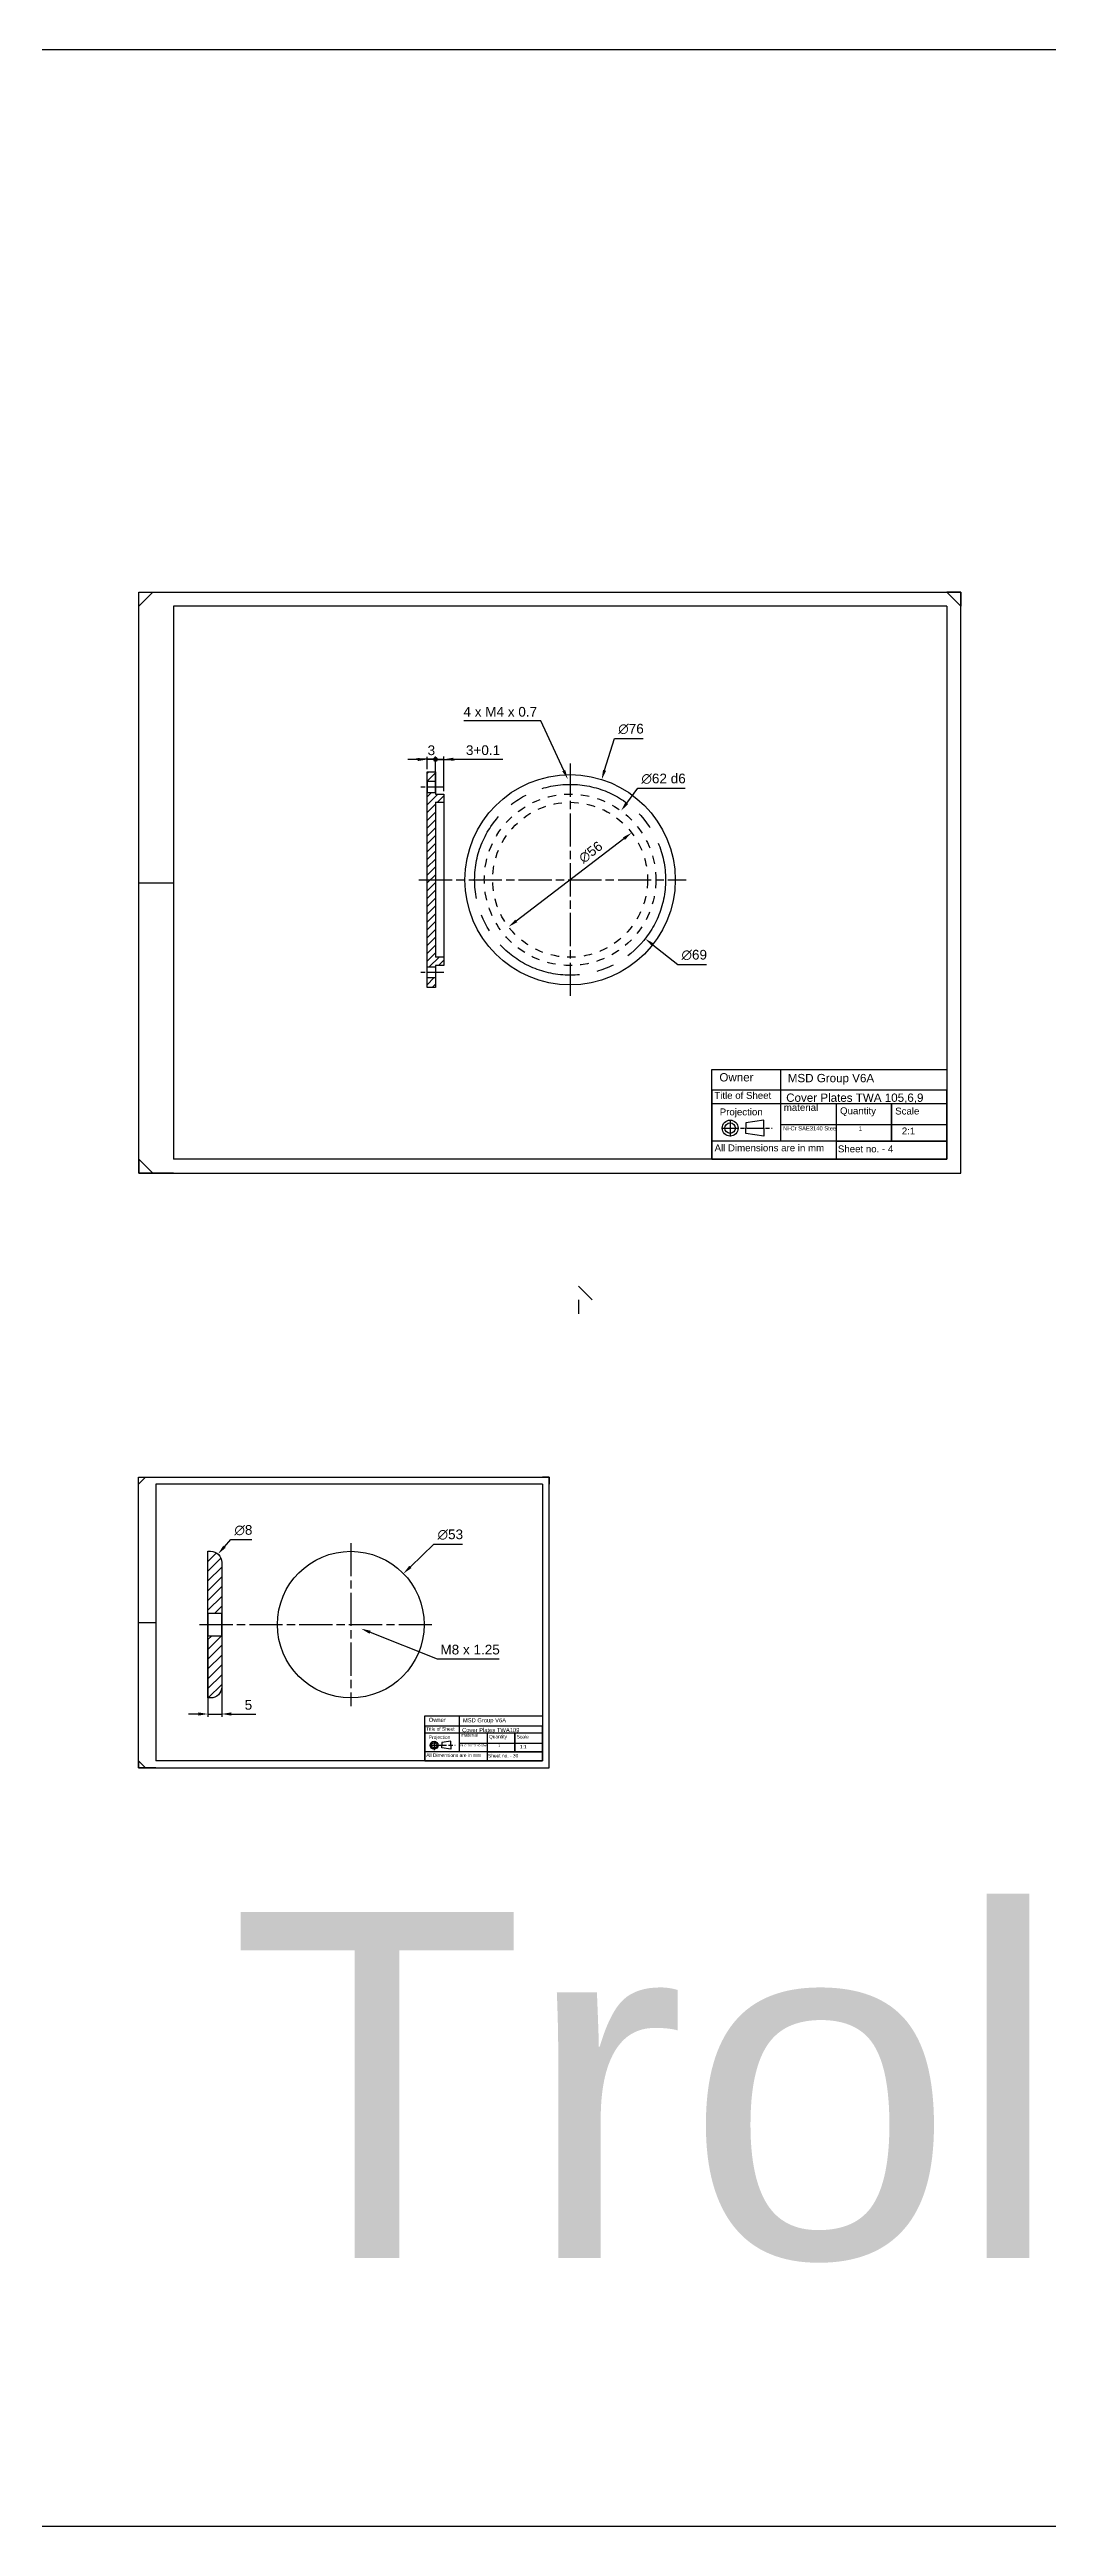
# Model space of a CAD drawing. Header units: millimetres. Extents: x -15074 to 21675, y -7568 to 6574.
# Drawn here: x -5757 to -5396, y 2979 to 3874 of the extents above; entities that cross this region are included whole.
import ezdxf

# ---------------------------------------------------------------- set-up
doc = ezdxf.new("R2010")
doc.units = ezdxf.units.MM
for name, pattern in [('AM_ISO08W050', [18, 12, -1.5, 3, -1.5]), ('AM_ISO08W050x2', [9, 6, -0.75, 1.5, -0.75]), ('CENTER', [50.8, 31.75, -6.35, 6.35, -6.35]), ('Dashed', [2, 1, -1])]:
    doc.linetypes.add(name, pattern=pattern)
for name, color, linetype, lineweight in [('AM_5', 250, 'Continuous', 25), ('AM_7', 142, 'AM_ISO08W050', 25), ('AM_8', 1, 'Continuous', 25)]:
    doc.layers.add(name, color=color, linetype=linetype, lineweight=lineweight)
doc.styles.get("Standard").update_dxf_attribs({"font": 'arial.ttf'})
doc.dimstyles.new('AM_ISO$0', dxfattribs={"dimtxt": 3.5, "dimasz": 3.5, "dimexe": 1, "dimexo": 1, "dimgap": 1.5, "dimtad": 1, "dimdsep": 46, "dimtxsty": 'Standard', "dimcen": 0, "dimclrd": 256, "dimclre": 256, "dimclrt": 250, "dimadec": 0, "dimazin": 2, "dimtp": 0.1, "dimtm": 0.1, "dimtfac": 0.71, "dimtdec": 3, "dimtmove": 0, "dimatfit": 3, "dimfxl": 1, "dimlwd": -1, "dimlwe": -1, "dimarcsym": 1})
doc.dimstyles.new('AM_ISO$3', dxfattribs={"dimtxt": 3.5, "dimasz": 3.5, "dimexe": 1, "dimexo": 1, "dimgap": 1.5, "dimtad": 1, "dimtoh": 1, "dimdsep": 46, "dimtxsty": 'Standard', "dimcen": 0, "dimclrd": 256, "dimclre": 256, "dimclrt": 250, "dimadec": 0, "dimazin": 2, "dimtp": 0.1, "dimtm": 0.1, "dimtfac": 0.71, "dimtdec": 3, "dimtofl": 0, "dimtmove": 0, "dimatfit": 0, "dimfxl": 1, "dimlwd": -1, "dimlwe": -1, "dimarcsym": 1})
pattern_1 = [(45, (49.8003, 1015.802), (-1.41421356, 1.41421356), [])]
pattern_2 = [(45, (-29.469, 827.8364), (-1.767767, 1.767767), [])]

# ---------------------------------------------------------------- blocks, each defined once
blk = doc.blocks.new('*D337')
at = {"layer": 'AM_5', "linetype": 'ByBlock', "transparency": 16777216}
for p, q in [((-5556.85, 3613.66), (-5553.22, 3625.2)), ((-5553.22, 3625.2), (-5542.9, 3625.2))]:
    blk.add_line(p, q, dxfattribs=at)
at = {"layer": 'AM_5', "transparency": 16777216}
blk.add_solid([(-5557.41, 3613.84), (-5556.3, 3613.49), (-5557.9, 3610.33)], dxfattribs=at)
at = {"layer": 'Defpoints', "color": 0, "transparency": 16777216}
for p in [(-5557.9, 3610.33), (-5580.74, 3537.84)]:
    blk.add_point(p, dxfattribs=at)
at = {"layer": 'AM_5', "color": 250, "transparency": 16777216, "insert": (-5547.31, 3628.59), "char_height": 3.5, "attachment_point": 5}
blk.add_mtext('∅76', dxfattribs=at)
blk = doc.blocks.new('*D339')
at = {"layer": 'AM_5', "linetype": 'ByBlock', "transparency": 16777216}
for p, q in [((-5627.05, 3325.7), (-5618.52, 3333.96)), ((-5618.52, 3333.96), (-5608.2, 3333.96))]:
    blk.add_line(p, q, dxfattribs=at)
at = {"layer": 'AM_5', "transparency": 16777216}
blk.add_solid([(-5627.45, 3326.12), (-5626.64, 3325.28), (-5629.56, 3323.26)], dxfattribs=at)
at = {"layer": 'Defpoints', "color": 0, "transparency": 16777216}
for p in [(-5629.56, 3323.26), (-5667.62, 3286.38)]:
    blk.add_point(p, dxfattribs=at)
at = {"layer": 'AM_5', "color": 250, "transparency": 16777216, "insert": (-5612.61, 3337.34), "char_height": 3.5, "attachment_point": 5}
blk.add_mtext('∅53', dxfattribs=at)
blk = doc.blocks.new('*D340')
at = {"layer": 'AM_5', "linetype": 'ByBlock', "transparency": 16777216}
blk.add_line((-5588.78, 3559.2), (-5549.86, 3588.96), dxfattribs=at)
at = {"layer": 'AM_5', "transparency": 16777216}
for points in [[(-5550.21, 3589.43), (-5549.51, 3588.5), (-5547.08, 3591.09)], [(-5589.14, 3559.66), (-5588.43, 3558.74), (-5591.56, 3557.07)]]:
    blk.add_solid(points, dxfattribs=at)
at = {"layer": 'Defpoints', "color": 0, "transparency": 16777216}
for p in [(-5547.08, 3591.09), (-5591.56, 3557.07)]:
    blk.add_point(p, dxfattribs=at)
at = {"layer": 'AM_5', "color": 250, "transparency": 16777216, "insert": (-5561.87, 3584.04), "char_height": 3.5, "attachment_point": 5, "rotation": 37.40313}
blk.add_mtext('∅56', dxfattribs=at)
blk = doc.blocks.new('*D343')
at = {"layer": 'AM_5', "linetype": 'ByBlock', "transparency": 16777216}
for p, q in [((-5548.81, 3601.82), (-5544.84, 3607.2)), ((-5544.84, 3607.2), (-5527.72, 3607.2))]:
    blk.add_line(p, q, dxfattribs=at)
at = {"layer": 'AM_5', "transparency": 16777216}
blk.add_solid([(-5549.28, 3602.17), (-5548.34, 3601.48), (-5550.89, 3599.01)], dxfattribs=at)
at = {"layer": 'Defpoints', "color": 0, "transparency": 16777216}
for p in [(-5550.89, 3599.01), (-5587.75, 3549.15)]:
    blk.add_point(p, dxfattribs=at)
at = {"layer": 'AM_5', "color": 250, "transparency": 16777216, "insert": (-5535.53, 3610.59), "char_height": 3.5, "attachment_point": 5}
blk.add_mtext('∅62{}{\\C250; d6}', dxfattribs=at)
blk = doc.blocks.new('*D344')
at = {"layer": 'AM_5', "linetype": 'ByBlock', "transparency": 16777216}
for p, q in [((-5579.88, 3631.5), (-5607.73, 3631.5)), ((-5571.62, 3613.58), (-5579.88, 3631.5))]:
    blk.add_line(p, q, dxfattribs=at)
at = {"layer": 'AM_5', "transparency": 16777216}
blk.add_solid([(-5571.09, 3613.82), (-5572.15, 3613.33), (-5570.16, 3610.4)], dxfattribs=at)
at = {"layer": 'Defpoints', "color": 0, "transparency": 16777216}
for p in [(-5570.16, 3610.4), (-5568.49, 3606.76)]:
    blk.add_point(p, dxfattribs=at)
at = {"layer": 'AM_5', "color": 250, "transparency": 16777216, "insert": (-5594.55, 3634.79), "char_height": 3.5, "attachment_point": 5}
blk.add_mtext('4 x M4 x 0.7', dxfattribs=at)
blk = doc.blocks.new('GENDOT')
blk.add_line((0, 0), (-1, 0))
at = {"const_width": 0.25}
blk.add_lwpolyline([(-0.125, 0, 1), (0.125, 0, 1)], format="xyb", close=True, dxfattribs=at)
blk = doc.blocks.new('*D345')
at = {"layer": 'AM_5', "linetype": 'ByBlock', "transparency": 16777216}
for p, q in [((-5621.47, 3617.63), (-5624.97, 3617.63)), ((-5617.97, 3606.08), (-5617.97, 3618.63)), ((-5617.97, 3617.63), (-5614.97, 3617.63)), ((-5614.97, 3606.08), (-5614.97, 3618.63)), ((-5611.47, 3617.63), (-5593.65, 3617.63))]:
    blk.add_line(p, q, dxfattribs=at)
at = {"layer": 'AM_5', "transparency": 16777216}
blk.add_solid([(-5611.47, 3618.22), (-5611.47, 3617.05), (-5614.97, 3617.63)], dxfattribs=at)
at = {"layer": 'Defpoints', "color": 0, "transparency": 16777216}
for p in [(-5617.97, 3617.63), (-5617.97, 3605.08), (-5614.97, 3605.08)]:
    blk.add_point(p, dxfattribs=at)
at = {"layer": 'AM_5', "transparency": 16777216, "xscale": 3.5, "yscale": 3.5, "zscale": 3.5}
blk.add_blockref('GENDOT', (-5617.97, 3617.63), dxfattribs=at)
at = {"layer": 'AM_5', "color": 250, "transparency": 16777216, "insert": (-5600.79, 3620.92), "char_height": 3.5, "attachment_point": 5}
blk.add_mtext('3+0.1', dxfattribs=at)
blk = doc.blocks.new('*D346')
at = {"layer": 'AM_5', "linetype": 'ByBlock', "transparency": 16777216}
for p, q in [((-5624.47, 3617.58), (-5627.97, 3617.58)), ((-5620.97, 3614.08), (-5620.97, 3618.58)), ((-5617.97, 3617.58), (-5620.97, 3617.58)), ((-5617.97, 3606.08), (-5617.97, 3618.58)), ((-5614.47, 3617.58), (-5610.97, 3617.58))]:
    blk.add_line(p, q, dxfattribs=at)
at = {"layer": 'AM_5', "transparency": 16777216}
blk.add_solid([(-5624.47, 3618.17), (-5624.47, 3617), (-5620.97, 3617.58)], dxfattribs=at)
at = {"layer": 'Defpoints', "color": 0, "transparency": 16777216}
for p in [(-5620.97, 3617.58), (-5620.97, 3613.08), (-5617.97, 3605.08)]:
    blk.add_point(p, dxfattribs=at)
at = {"layer": 'AM_5', "transparency": 16777216, "xscale": 3.5, "yscale": 3.5, "zscale": 3.5, "rotation": 180}
blk.add_blockref('GENDOT', (-5617.97, 3617.58), dxfattribs=at)
at = {"layer": 'AM_5', "color": 250, "transparency": 16777216, "insert": (-5619.47, 3620.87), "char_height": 3.5, "attachment_point": 5}
blk.add_mtext('3', dxfattribs=at)
blk = doc.blocks.new('*D351')
at = {"layer": 'AM_5', "linetype": 'ByBlock', "transparency": 16777216}
for p, q in [((-5641.62, 3302.06), (-5617.42, 3292.47)), ((-5617.42, 3292.47), (-5595.01, 3292.47))]:
    blk.add_line(p, q, dxfattribs=at)
at = {"layer": 'AM_5', "transparency": 16777216}
blk.add_solid([(-5641.4, 3302.6), (-5641.83, 3301.52), (-5644.87, 3303.35)], dxfattribs=at)
at = {"layer": 'Defpoints', "color": 0, "transparency": 16777216}
for p in [(-5652.31, 3306.3), (-5644.87, 3303.35)]:
    blk.add_point(p, dxfattribs=at)
at = {"layer": 'AM_5', "color": 250, "transparency": 16777216, "insert": (-5605.46, 3295.76), "char_height": 3.5, "attachment_point": 5}
blk.add_mtext('M8 x 1.25', dxfattribs=at)
blk = doc.blocks.new('*D352')
at = {"layer": 'AM_5', "linetype": 'ByBlock', "transparency": 16777216}
for p, q in [((-5694.27, 3332.94), (-5691.96, 3335.57)), ((-5691.96, 3335.57), (-5684.35, 3335.57))]:
    blk.add_line(p, q, dxfattribs=at)
at = {"layer": 'AM_5', "transparency": 16777216}
blk.add_solid([(-5694.71, 3333.33), (-5693.84, 3332.56), (-5696.59, 3330.32)], dxfattribs=at)
at = {"layer": 'Defpoints', "color": 0, "transparency": 16777216}
for p in [(-5701.89, 3324.32), (-5696.59, 3330.32)]:
    blk.add_point(p, dxfattribs=at)
at = {"layer": 'AM_5', "color": 250, "transparency": 16777216, "insert": (-5687.4, 3338.95), "char_height": 3.5, "attachment_point": 5}
blk.add_mtext('∅8', dxfattribs=at)
blk = doc.blocks.new('*D353')
at = {"layer": 'AM_5', "linetype": 'ByBlock', "transparency": 16777216}
for p, q in [((-5539.43, 3550.61), (-5530.36, 3543.49)), ((-5530.36, 3543.49), (-5520.03, 3543.49))]:
    blk.add_line(p, q, dxfattribs=at)
at = {"layer": 'AM_5', "transparency": 16777216}
blk.add_solid([(-5539.07, 3551.07), (-5539.79, 3550.16), (-5542.19, 3552.78)], dxfattribs=at)
at = {"layer": 'Defpoints', "color": 0, "transparency": 16777216}
for p in [(-5596.46, 3595.39), (-5542.19, 3552.78)]:
    blk.add_point(p, dxfattribs=at)
at = {"layer": 'AM_5', "color": 250, "transparency": 16777216, "insert": (-5524.45, 3546.88), "char_height": 3.5, "attachment_point": 5}
blk.add_mtext('∅69', dxfattribs=at)
blk = doc.blocks.new('*D355')
at = {"layer": 'AM_5', "linetype": 'ByBlock', "transparency": 16777216}
for p, q in [((-5700.24, 3299.82), (-5700.24, 3271.5)), ((-5695.24, 3299.82), (-5695.24, 3271.5)), ((-5703.74, 3272.5), (-5707.24, 3272.5)), ((-5700.24, 3272.5), (-5695.24, 3272.5)), ((-5691.74, 3272.5), (-5682.92, 3272.5))]:
    blk.add_line(p, q, dxfattribs=at)
at = {"layer": 'AM_5', "transparency": 16777216}
for points in [[(-5703.74, 3273.09), (-5703.74, 3271.92), (-5700.24, 3272.5)], [(-5691.74, 3273.09), (-5691.74, 3271.92), (-5695.24, 3272.5)]]:
    blk.add_solid(points, dxfattribs=at)
at = {"layer": 'Defpoints', "color": 0, "transparency": 16777216}
for p in [(-5700.24, 3300.82), (-5695.24, 3300.82), (-5695.24, 3272.5)]:
    blk.add_point(p, dxfattribs=at)
at = {"layer": 'AM_5', "color": 250, "transparency": 16777216, "insert": (-5685.58, 3275.78), "char_height": 3.5, "attachment_point": 5}
blk.add_mtext('5', dxfattribs=at)

msp = doc.modelspace()

# ---------------------------------------------------------------- hatches: boundary and pattern name
at = {"layer": 'AM_8', "true_color": 0x000000}
h = msp.add_hatch(dxfattribs=at)
h.set_pattern_fill('_U', color=18, scale=2, angle=45, style=0, pattern_type=0)
h.set_pattern_definition(pattern_1)
h.paths.add_polyline_path([(-5617.968, 3609.581), (-5617.968, 3613.081), (-5620.968, 3613.081), (-5620.968, 3609.581)])
h = msp.add_hatch(dxfattribs=at)
h.set_pattern_fill('_U', color=18, scale=2, angle=45, style=0, pattern_type=0)
h.set_pattern_definition(pattern_1)
h.paths.add_polyline_path([(-5617.968, 3542.581), (-5617.968, 3543.081), (-5614.968, 3543.081), (-5614.968, 3546.081), (-5617.968, 3546.081), (-5617.968, 3602.081), (-5614.968, 3602.081), (-5614.968, 3605.081), (-5617.968, 3605.081), (-5617.968, 3605.581), (-5620.968, 3605.581), (-5620.968, 3542.581)])
h = msp.add_hatch(dxfattribs=at)
h.set_pattern_fill('_U', color=18, scale=2, angle=45, style=0, pattern_type=0)
h.set_pattern_definition(pattern_1)
h.paths.add_polyline_path([(-5620.968, 3538.581), (-5620.968, 3535.081), (-5617.968, 3535.081), (-5617.968, 3538.581)])
h = msp.add_hatch(dxfattribs=at)
h.set_pattern_fill('_U', color=18, scale=2.5, angle=45, style=0, pattern_type=0)
h.set_pattern_definition(pattern_2)
edge = h.paths.add_edge_path()
edge.add_line((-5699.238, 3331.322), (-5700.238, 3331.322))
edge.add_line((-5700.238, 3331.322), (-5700.238, 3308.822))
edge.add_line((-5700.238, 3308.822), (-5695.238, 3308.822))
edge.add_line((-5695.238, 3308.822), (-5695.238, 3327.322))
edge.add_arc((-5699.238, 3327.322), 4, 0, 90)
h = msp.add_hatch(dxfattribs=at)
h.set_pattern_fill('_U', color=18, scale=2.5, angle=45, style=0, pattern_type=0)
h.set_pattern_definition(pattern_2)
edge = h.paths.add_edge_path()
edge.add_line((-5700.238, 3300.822), (-5700.238, 3278.322))
edge.add_line((-5700.238, 3278.322), (-5699.238, 3278.322))
edge.add_arc((-5699.238, 3282.322), 4, 270, 360)
edge.add_line((-5695.238, 3282.322), (-5695.238, 3300.822))
edge.add_line((-5695.238, 3300.822), (-5700.238, 3300.822))

# ---------------------------------------------------------------- linework, layer by layer
for p, q in [((-5725.147, 3673.037), (-5720.147, 3678.037)), ((-5712.647, 3673.037), (-5712.647, 3668.037)), ((-5428.147, 3673.037), (-5433.147, 3678.037)), ((-5433.147, 3673.037), (-5433.147, 3668.037)), ((-5617.968, 3602.081), (-5617.968, 3546.081)), ((-5725.147, 3573.037), (-5712.647, 3573.037)), ((-5511.479, 3484.314), (-5511.479, 3484.314)), ((-5511.479, 3484.314), (-5511.479, 3484.314)), ((-5499.293, 3487.181), (-5505.767, 3486.217)), ((-5499.293, 3486.217), (-5499.293, 3487.181)), ((-5499.293, 3481.446), (-5505.767, 3482.41)), ((-5499.293, 3482.41), (-5499.293, 3481.446)), ((-5473.147, 3479.537), (-5473.147, 3473.037)), ((-5725.147, 3473.037), (-5720.147, 3468.037)), ((-5561.308, 3422.205), (-5566.308, 3427.205)), ((-5566.308, 3422.205), (-5566.308, 3417.205)), ((-5725.328, 3355.563), (-5722.828, 3358.063)), ((-5719.078, 3355.563), (-5719.078, 3353.063)), ((-5725.328, 3305.563), (-5719.078, 3305.563)), ((-5618.494, 3261.201), (-5618.494, 3261.201)), ((-5618.494, 3261.201), (-5618.494, 3261.201)), ((-5612.401, 3262.635), (-5615.638, 3262.153)), ((-5612.401, 3259.767), (-5615.638, 3260.25)), ((-5612.401, 3262.153), (-5612.401, 3262.635)), ((-5612.401, 3260.25), (-5612.401, 3259.767)), ((-5725.328, 3255.563), (-5722.828, 3253.063)), ((-5599.328, 3258.813), (-5599.328, 3255.563))]:
    msp.add_line(p, q)
for points in [[(-6999.422, 3874.219), (-3812.905, 3874.219), (-3788.079, 2978.795), (-6974.597, 2978.795)], [(-5617.968, 3609.581), (-5620.968, 3609.581), (-5620.968, 3605.581), (-5617.968, 3605.581)], [(-5617.968, 3538.581), (-5620.968, 3538.581), (-5620.968, 3542.581), (-5617.968, 3542.581)], [(-5518.147, 3505.537), (-5433.147, 3505.537), (-5433.147, 3473.037), (-5518.147, 3473.037)], [(-5518.147, 3473.037), (-5433.147, 3473.037), (-5433.147, 3498.037), (-5518.147, 3498.037)], [(-5518.147, 3473.037), (-5433.147, 3473.037), (-5433.147, 3493.037), (-5518.147, 3493.037)], [(-5453.147, 3493.037), (-5473.147, 3493.037), (-5473.147, 3479.537), (-5453.147, 3479.537)], [(-5433.147, 3493.037), (-5453.147, 3493.037), (-5453.147, 3479.537), (-5433.147, 3479.537)], [(-5518.147, 3473.037), (-5433.147, 3473.037), (-5433.147, 3479.537), (-5518.147, 3479.537)], [(-5695.238, 3308.822), (-5700.238, 3308.822), (-5700.238, 3300.822), (-5695.238, 3300.822)], [(-5621.828, 3271.813), (-5579.328, 3271.813), (-5579.328, 3255.563), (-5621.828, 3255.563)], [(-5621.828, 3255.563), (-5579.328, 3255.563), (-5579.328, 3268.063), (-5621.828, 3268.063)], [(-5621.828, 3255.563), (-5579.328, 3255.563), (-5579.328, 3265.563), (-5621.828, 3265.563)], [(-5589.328, 3265.563), (-5599.328, 3265.563), (-5599.328, 3258.813), (-5589.328, 3258.813)], [(-5579.328, 3265.563), (-5589.328, 3265.563), (-5589.328, 3258.813), (-5579.328, 3258.813)], [(-5621.828, 3255.563), (-5579.328, 3255.563), (-5579.328, 3258.813), (-5621.828, 3258.813)]]:
    msp.add_lwpolyline(points, close=True)
for points in [[(-5712.647, 3468.037), (-5725.147, 3468.037), (-5725.147, 3678.037), (-5712.647, 3678.037)], [(-5725.147, 3673.037), (-5725.147, 3678.037), (-5428.147, 3678.037), (-5428.147, 3673.037)], [(-5712.647, 3673.037), (-5712.647, 3473.037)], [(-5433.147, 3673.037), (-5712.647, 3673.037)], [(-5433.147, 3468.037), (-5428.147, 3468.037), (-5428.147, 3678.037), (-5433.147, 3678.037)], [(-5433.147, 3673.037), (-5433.147, 3473.037)], [(-5617.968, 3543.081), (-5617.968, 3535.081), (-5620.968, 3535.081), (-5620.968, 3613.081), (-5617.968, 3613.081), (-5617.968, 3605.081)], [(-5617.968, 3605.081), (-5614.968, 3605.081), (-5614.968, 3543.081), (-5617.968, 3543.081)], [(-5617.968, 3602.081), (-5614.968, 3602.081), (-5614.968, 3546.081), (-5617.968, 3546.081)], [(-5493.147, 3479.537), (-5493.147, 3505.537), (-5433.147, 3505.537), (-5433.147, 3473.037), (-5493.147, 3473.037)], [(-5518.147, 3485.537), (-5518.147, 3473.037), (-5433.147, 3473.037), (-5433.147, 3485.537), (-5493.147, 3485.537)], [(-5505.767, 3486.217), (-5505.767, 3484.314)], [(-5505.767, 3482.41), (-5505.767, 3484.314)], [(-5499.293, 3484.314), (-5499.293, 3486.217)], [(-5499.293, 3484.314), (-5499.293, 3482.41)], [(-5725.147, 3473.037), (-5725.147, 3468.037), (-5428.147, 3468.037), (-5428.147, 3473.037)], [(-5433.147, 3473.037), (-5712.647, 3473.037)], [(-5719.078, 3253.063), (-5725.328, 3253.063), (-5725.328, 3358.063), (-5719.078, 3358.063)], [(-5725.328, 3355.563), (-5725.328, 3358.063), (-5576.828, 3358.063), (-5576.828, 3355.563)], [(-5579.328, 3253.063), (-5576.828, 3253.063), (-5576.828, 3358.063), (-5579.328, 3358.063)], [(-5719.078, 3355.563), (-5719.078, 3255.563)], [(-5579.328, 3355.563), (-5719.078, 3355.563)], [(-5579.328, 3355.563), (-5579.328, 3255.563)], [(-5609.328, 3258.813), (-5609.328, 3271.813), (-5579.328, 3271.813), (-5579.328, 3255.563), (-5609.328, 3255.563)], [(-5621.828, 3261.813), (-5621.828, 3255.563), (-5579.328, 3255.563), (-5579.328, 3261.813), (-5609.328, 3261.813)], [(-5615.638, 3262.153), (-5615.638, 3261.201)], [(-5615.638, 3260.25), (-5615.638, 3261.201)], [(-5612.401, 3261.201), (-5612.401, 3262.153)], [(-5612.401, 3261.201), (-5612.401, 3260.25)], [(-5725.328, 3255.563), (-5725.328, 3253.063), (-5576.828, 3253.063), (-5576.828, 3255.563)], [(-5579.328, 3255.563), (-5719.078, 3255.563)]]:
    msp.add_lwpolyline(points)
msp.add_lwpolyline([(-5700.238, 3331.322), (-5699.238, 3331.322, -0.4142136), (-5695.238, 3327.322), (-5695.238, 3282.322, -0.4142136), (-5699.238, 3278.322), (-5700.238, 3278.322)], format="xyb", close=True)
for centre, radius in [((-5569.322, 3574.081), 38), ((-5511.479, 3484.314), 2.868), ((-5511.479, 3484.314), 1.903), ((-5648.592, 3304.822), 26.5), ((-5618.494, 3261.201), 1.434), ((-5618.494, 3261.201), 0.952)]:
    msp.add_circle(centre, radius)
at = {"color": 3, "linetype": 'CENTER'}
msp.add_circle((-5569.322, 3574.081), 34.5, dxfattribs=at)
at = {"linetype": 'Dashed', "ltscale": 3}
for radius in [31, 28]:
    msp.add_circle((-5569.322, 3574.081), radius, dxfattribs=at)
at = {"layer": 'AM_7', "color": 3}
for p, q in [((-5569.322, 3616.081), (-5569.322, 3532.081)), ((-5623.968, 3574.081), (-5527.322, 3574.081)), ((-5648.592, 3334.322), (-5648.592, 3275.322)), ((-5703.238, 3304.822), (-5619.092, 3304.822))]:
    msp.add_line(p, q, dxfattribs=at)
at = {"layer": 'AM_7', "color": 3, "linetype": 'AM_ISO08W050x2'}
for p, q in [((-5614.968, 3607.581), (-5623.968, 3607.581)), ((-5614.968, 3540.581), (-5623.968, 3540.581))]:
    msp.add_line(p, q, dxfattribs=at)
at = {"layer": 'AM_7', "linetype": 'AM_ISO08W050x2'}
for p, q in [((-5514.479, 3484.314), (-5496.293, 3484.314)), ((-5511.479, 3487.314), (-5511.479, 3480.817)), ((-5511.479, 3484.314), (-5511.479, 3484.314)), ((-5511.479, 3484.314), (-5511.479, 3484.314)), ((-5619.994, 3261.201), (-5610.901, 3261.201)), ((-5618.494, 3262.701), (-5618.494, 3259.453)), ((-5618.494, 3261.201), (-5618.494, 3261.201)), ((-5618.494, 3261.201), (-5618.494, 3261.201))]:
    msp.add_line(p, q, dxfattribs=at)

# ---------------------------------------------------------------- texts
at = {"attachment_point": 1}
for s, width, gutter_width, heights, insert, char_height in [(' Owner', 21.09069, 6.25, [0], (-5516.526, 3504.182), 3), ('MSD Group V6A', 46.97471, 6.25, [0], (-5490.642, 3503.894), 3), ('Title of Sheet', 22.81629, 6.25, [0], (-5517.197, 3497.381), 2.5), ('material', 18.93235, 6.25, [0], (-5492.08, 3493.037), 2.5), ('Cover Plates TWA 105,6,9', 54.633, 6.25, [0], (-5491.217, 3496.806), 3), ('Projection', 22.90111, 12.5, [0], (-5515.24, 3491.415), 2.5), ('Ni-Cr SAE3140 Steel', 18.57839, 6.25, [0], (-5492.34, 3484.977), 1.5), ('Quantity', 16.77668, 6.25, [0], (-5471.756, 3491.825), 2.5), ('1', 17.24225, 6.25, [0], (-5464.982, 3484.913), 1.5), ('Scale', 17.25601, 6.25, [0], (-5451.816, 3491.729), 2.5), ('\\pxi-3,l4,t4;2:1', 17.0613, 6.25, [0], (-5451.924, 3484.525), 2.5), ('All Dimensions are in mm', 48.26912, 6.25, [0], (-5517.101, 3478.415), 2.5), ('Sheet no. - 4', 36.3335, 6.25, [0.905], (-5472.523, 3478.032), 2.5), (' Owner', 10.54534, 3.125, [0], (-5621.017, 3271.135), 1.5), ('MSD Group V6A', 23.48736, 3.125, [0], (-5608.075, 3270.992), 1.5), ('Title of Sheet', 11.40814, 3.125, [0], (-5621.353, 3267.735), 1.25), ('Projection', 11.45056, 6.25, [0], (-5620.374, 3264.752), 1.25), ('Ni-Cr SAE3140 Steel', 9.28919, 3.125, [0], (-5608.925, 3261.533), 0.75), ('material', 9.46617, 3.125, [0], (-5608.794, 3265.563), 1.25), ('Cover Plates TWA109', 27.3165, 3.125, [0], (-5608.363, 3267.448), 1.5), ('Quantity', 8.38834, 3.125, [0], (-5598.632, 3264.957), 1.25), ('1', 8.62113, 3.125, [0], (-5595.245, 3261.501), 0.75), ('Scale', 8.62801, 3.125, [0], (-5588.662, 3264.909), 1.25), ('\\pxi-3,l4,t4;1:1', 8.53065, 3.125, [0], (-5588.716, 3261.307), 1.25), ('All Dimensions are in mm', 24.13456, 3.125, [0], (-5621.305, 3258.252), 1.25), ('Sheet no. - 30', 18.16675, 3.125, [0.453], (-5599.016, 3258.061), 1.25), ('Trolley wheel assembly', 97611.74486, 625, [0], (-5692.371, 3200.897), 125)]:
    msp.add_mtext_dynamic_manual_height_columns(s, width=width, gutter_width=gutter_width, heights=heights, dxfattribs=dict(at, insert=insert, char_height=char_height))

# ---------------------------------------------------------------- dimensions: what is measured, and where the dimension line sits
at = {"layer": 'AM_5'}
for p1, p2, text, picture, middle in [((-5568.486, 3606.764), (-5570.159, 3610.397), '4 x M4 x 0.7', '*D344', (-5594.553, 3631.499)), ((-5652.31, 3306.295), (-5644.873, 3303.349), 'M8 x 1.25', '*D351', (-5605.464, 3292.473))]:
    dim = msp.add_diameter_dim_2p(p1=p1, p2=p2, text=text, dimstyle='AM_ISO$3', dxfattribs=at)
    dim.commit()
    dim.dimension.update_dxf_attribs({"geometry": picture, "text_midpoint": middle, "dimtype": 163})
for p1, p2, picture, middle in [((-5580.74, 3537.837), (-5557.905, 3610.325), '*D337', (-5547.308, 3625.204)), ((-5596.458, 3595.386), (-5542.187, 3552.776), '*D353', (-5524.446, 3543.491)), ((-5591.565, 3557.073), (-5547.08, 3591.089), '*D340', (-5559.814, 3581.352))]:
    dim = msp.add_diameter_dim_2p(p1=p1, p2=p2, dimstyle='AM_ISO$3', override={"dimpost": ''}, dxfattribs=at)
    dim.commit()
    dim.dimension.update_dxf_attribs({"geometry": picture, "text_midpoint": middle, "dimtype": 163})
for base, p1, p2, override, picture, middle in [((-5620.968, 3617.582), (-5617.968, 3605.081), (-5620.968, 3613.081), {"dimpost": '', "dimblk1": 'GENDOT', "dimsah": 1, "dimtix": 1}, '*D346', (-5619.468, 3620.87)), ((-5695.238, 3272.503), (-5700.238, 3300.822), (-5695.238, 3300.822), {"dimpost": '', "dimtp": 0.1, "dimtm": 0.1, "dimtdec": 3, "dimtzin": 8}, '*D355', (-5685.577, 3275.783))]:
    dim = msp.add_linear_dim(base=base, p1=p1, p2=p2, dimstyle='AM_ISO$0', override=override, dxfattribs=at)
    dim.commit()
    dim.dimension.update_dxf_attribs({"geometry": picture, "text_midpoint": middle})
dim = msp.add_linear_dim(base=(-5617.968, 3617.632), p1=(-5614.968, 3605.081), p2=(-5617.968, 3605.081), text='<>+0.1', dimstyle='AM_ISO$0', override={"dimblk2": 'GENDOT', "dimsah": 1, "dimtix": 1}, dxfattribs=at)
dim.commit()
dim.dimension.update_dxf_attribs({"geometry": '*D345', "text_midpoint": (-5600.789, 3617.632), "dimtype": 160})
dim = msp.add_diameter_dim_2p(p1=(-5587.751, 3549.153), p2=(-5550.894, 3599.009), text='<>{}{\\C250; d6}', dimstyle='AM_ISO$3', override={"dimpost": '', "dimtp": 0.1, "dimtm": 0.1, "dimtdec": 3, "dimtzin": 8}, dxfattribs=at)
dim.commit()
dim.dimension.update_dxf_attribs({"geometry": '*D343', "text_midpoint": (-5535.53, 3607.2), "dimtype": 163})
for p1, p2, picture, middle in [((-5701.885, 3324.324), (-5696.59, 3330.32), '*D352', (-5687.402, 3335.567)), ((-5667.623, 3286.381), (-5629.56, 3323.263), '*D339', (-5612.614, 3333.955))]:
    dim = msp.add_diameter_dim_2p(p1=p1, p2=p2, dimstyle='AM_ISO$3', dxfattribs=at)
    dim.commit()
    dim.dimension.update_dxf_attribs({"geometry": picture, "text_midpoint": middle, "dimtype": 163})

doc.saveas('drawing.dxf')
